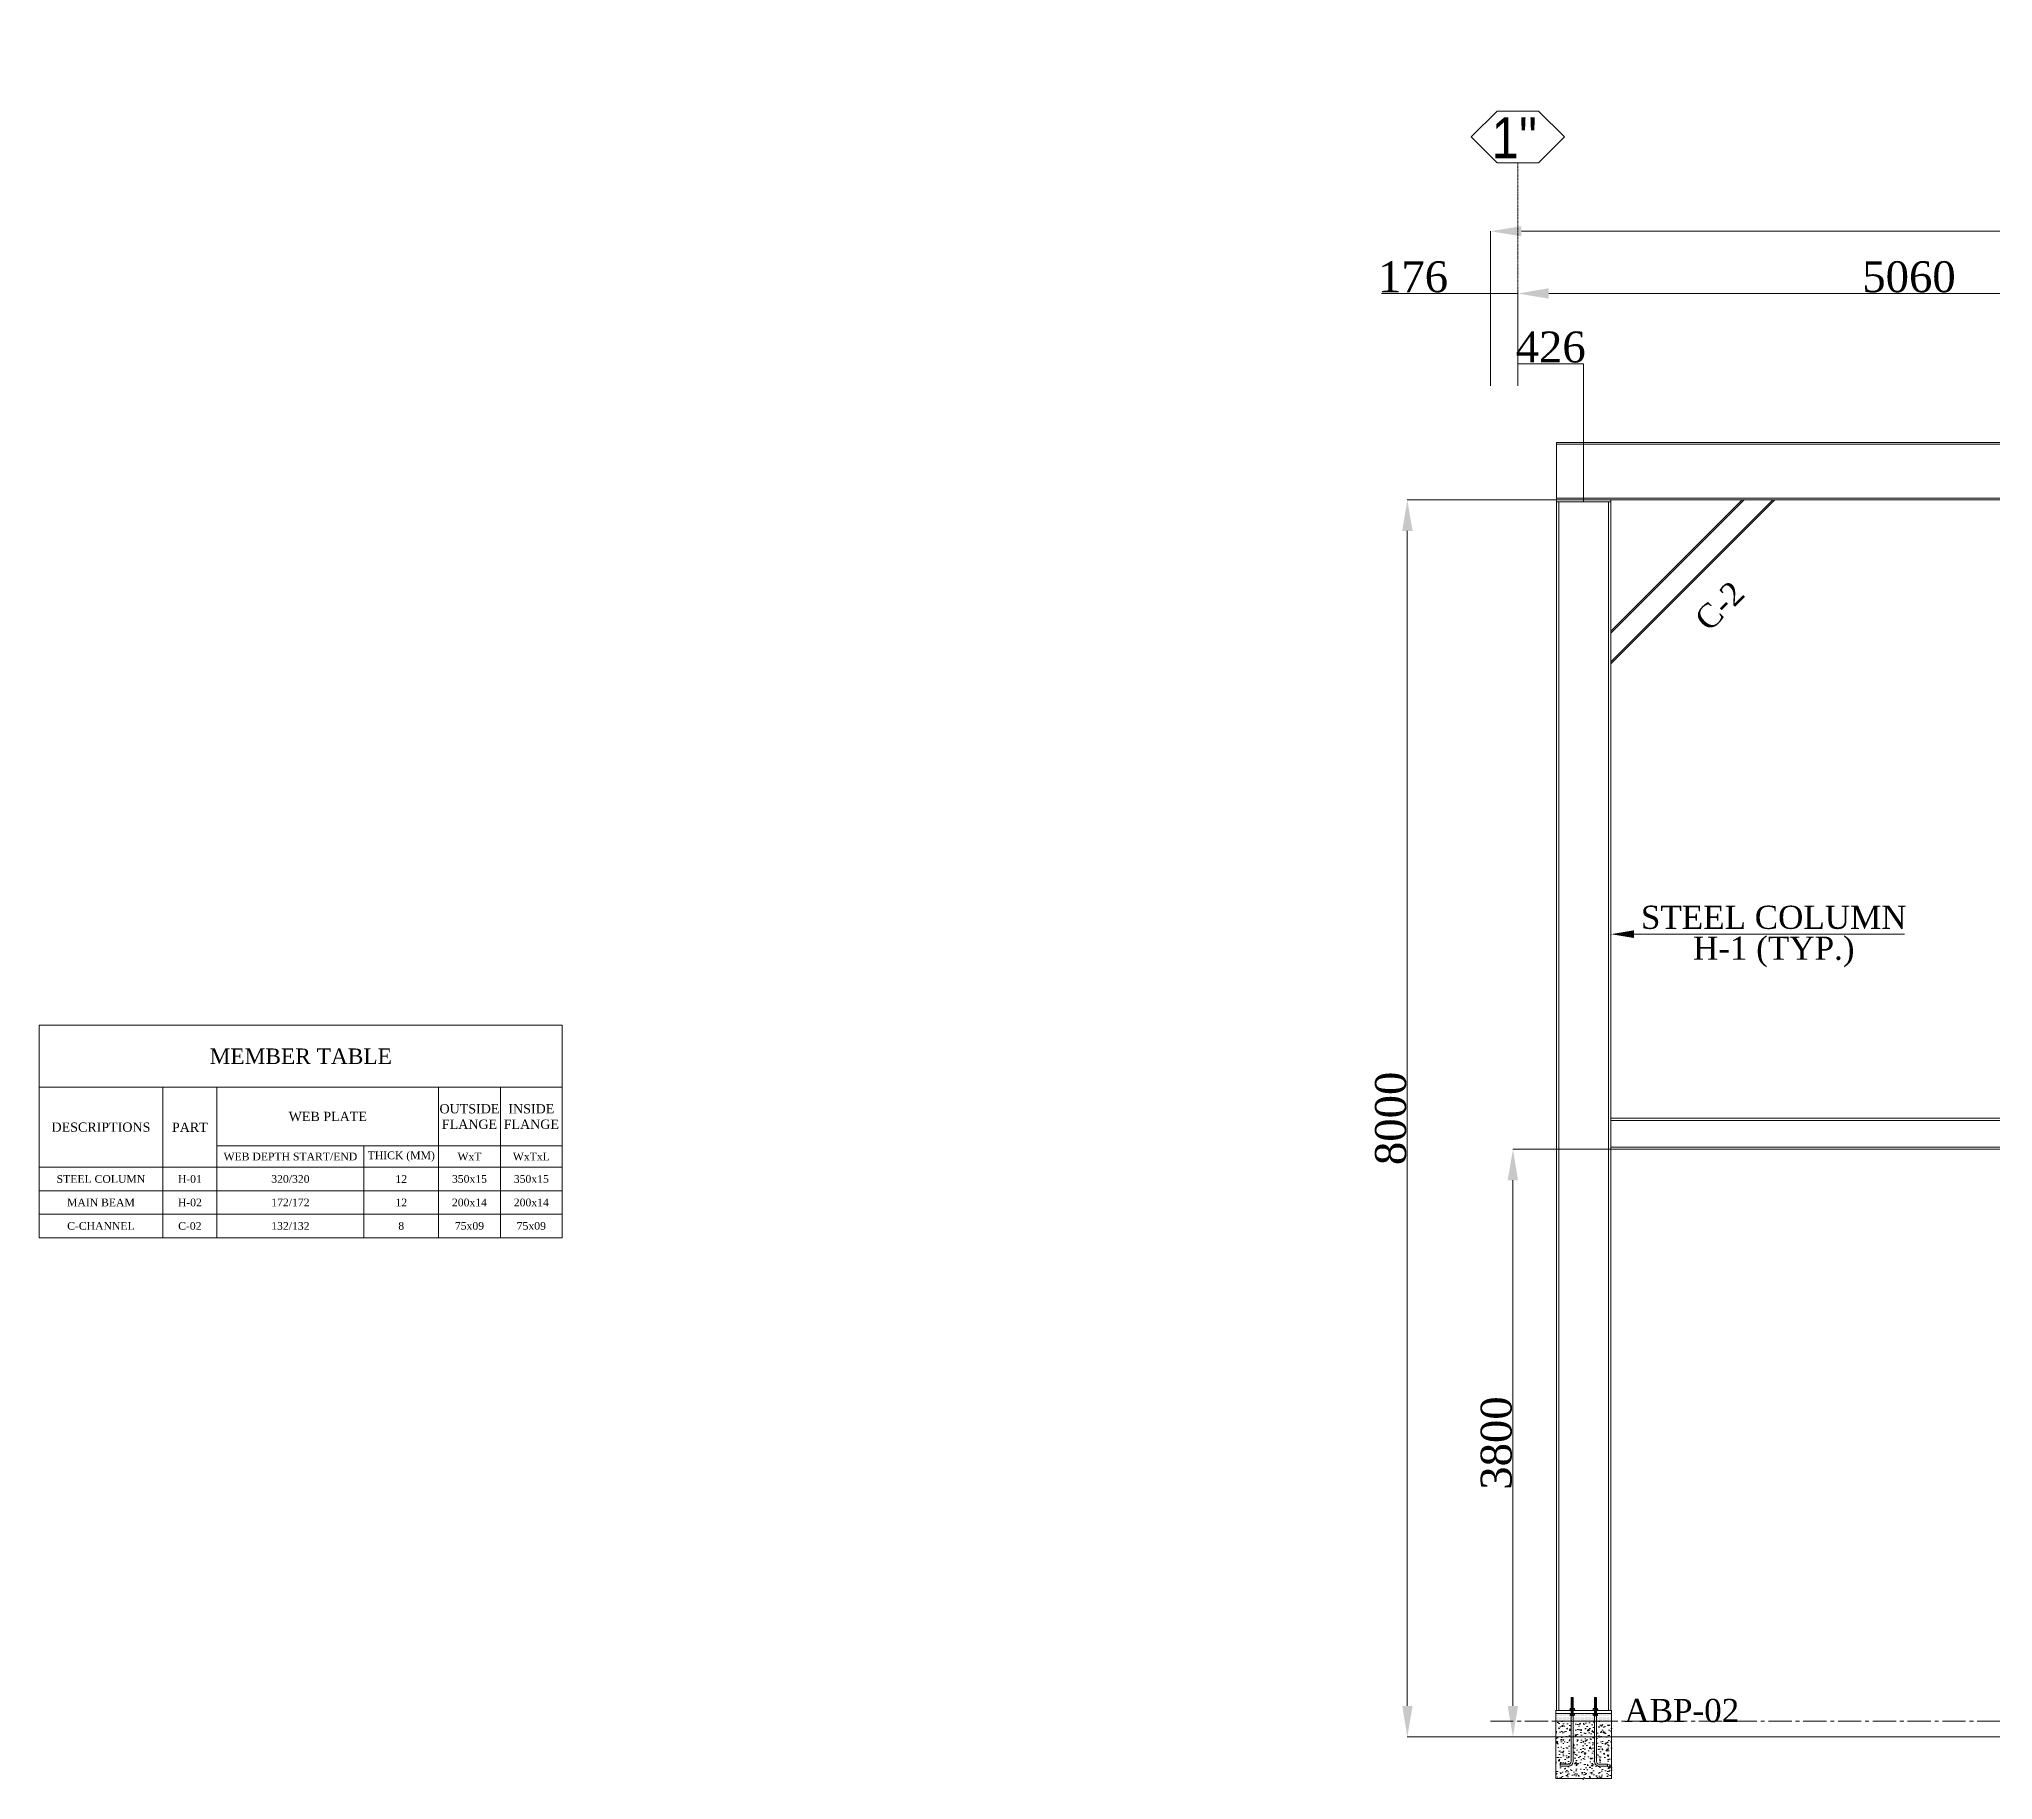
# Model space of a CAD drawing. Header units: millimetres. Extents: x 0 to 13151789, y -1482478 to 0.
# Drawn here: x 12760526 to 12773160, y -1357256 to -1345996 of the extents above; entities that cross this region are included whole.
import ezdxf
from ezdxf.entities.mleader import LeaderData, LeaderLine
from ezdxf.math import Vec2, Vec3

# ---------------------------------------------------------------- set-up
doc = ezdxf.new("R2010")
doc.units = ezdxf.units.MM
doc.header["$LTSCALE"] = 0.4
doc.header["$MEASUREMENT"] = 0
doc.header["$PDMODE"] = 66
for name, pattern in [('CENTER', [2, 1.25, -0.25, 0.25, -0.25]), ('CENTER2', [1.125, 0.75, -0.125, 0.125, -0.125]), ('XKITLINE03', [6, 3, -1, 1, -1])]:
    doc.linetypes.add(name, pattern=pattern)
doc.layers.get('0').update_dxf_attribs({"lineweight": 0})
doc.layers.get('Defpoints').update_dxf_attribs({"lineweight": 0})
for name, color, linetype, lineweight in [('2', 3, 'Continuous', 0), ('Bolt', 255, 'Continuous', 0), ('Grid', 202, 'CENTER', 0), ('GRIDDIM', 6, 'Continuous', 0), ('Layer 1', 7, 'Continuous', 0), ('MISCEL', 7, 'Continuous', 0), ('Other object type', 1, 'Continuous', 0), ('Outer Line', 1, 'Continuous', 0)]:
    doc.layers.add(name, color=color, linetype=linetype, lineweight=lineweight)
doc.styles.add('ARIAL_', font='arial.ttf')
doc.styles.add('style2', font='ARIALN.TTF')
doc.styles.add('TNROMAN', font='times.ttf')
doc.dimstyles.new('shahid', dxfattribs={"dimtxt": 37.0005, "dimasz": 20, "dimexe": 8, "dimexo": 10, "dimgap": 5, "dimtad": 3, "dimdec": 0, "dimrnd": 1, "dimzin": 0, "dimdsep": 46, "dimtxsty": 'style2', "dimcen": 0.09, "dimclrt": 1, "dimadec": 0, "dimazin": 0, "dimtfac": 1, "dimtdec": 0, "dimtix": 1, "dimtmove": 1, "dimatfit": 3, "dimfxl": 1, "dimtolj": 1, "dimtzin": 0, "dimlwd": 5, "dimlwe": 5, "dimarcsym": 0})

# ---------------------------------------------------------------- blocks, each defined once
blk = doc.blocks.new('*T94')
at = {"color": 0, "linetype": 'ByBlock', "lineweight": -2, "transparency": 16777216}
for p, q in [((0, 0), (3383, 0)), ((0, 0), (0, -1374)), ((3383, 0), (3383, -1374)), ((0, -400), (3383, -400)), ((800, -400), (800, -1374)), ((1150, -400), (1150, -1374)), ((2583, -400), (2583, -1374)), ((2983, -400), (2983, -1374)), ((1150, -780), (3383, -780)), ((2100, -780), (2100, -1374)), ((0, -918), (3383, -918)), ((0, -1070), (3383, -1070)), ((0, -1222), (3383, -1222)), ((0, -1374), (3383, -1374))]:
    blk.add_line(p, q, dxfattribs=at)
at = {"color": 7, "lineweight": 0, "transparency": 16777216, "attachment_point": 5, "style": 'TNROMAN'}
for s, insert, char_height, width in [('MEMBER TABLE ', (1692, -200), 100, 3364.65), ('DESCRIPTIONS', (400, -659), 60, 781.55), ('PART', (975, -659), 60, 331.55), ('WEB PLATE', (1867, -590), 60, 1414.65), ('OUTSIDE FLANGE', (2783, -590), 60, 381.55), ('INSIDE FLANGE', (3183, -590), 60, 381.55), ('WEB DEPTH START/END', (1625, -849), 50, 931.55), ('THICK (MM)', (2342, -849), 50, 464.65), ('WxT', (2783, -849), 50, 381.55), ('WxTxL', (3183, -849), 50, 381.55), ('STEEL COLUMN', (400, -994), 50, 781.55), ('H-01', (975, -994), 50, 331.55), ('\\A1;320/320 ', (1625, -994), 50, 931.55), ('12', (2342, -994), 50, 464.65), ('350x15', (2783, -994), 50, 381.55), ('350x15', (3183, -994), 50, 381.55), ('MAIN BEAM ', (400, -1146), 50, 781.55), ('H-02', (975, -1146), 50, 331.55), ('\\A1;172/172 ', (1625, -1146), 50, 931.55), ('12', (2342, -1146), 50, 464.65), ('200x14', (2783, -1146), 50, 381.55), ('200x14', (3183, -1146), 50, 381.55), ('C-CHANNEL ', (400, -1298), 50, 781.55), ('C-02', (975, -1298), 50, 331.55), ('\\A1;132/132 ', (1625, -1298), 50, 931.55), ('8', (2342, -1298), 50, 464.65), ('75x09', (2783, -1298), 50, 381.55), ('75x09', (3183, -1298), 50, 381.55)]:
    blk.add_mtext(s, dxfattribs=dict(at, insert=insert, char_height=char_height, width=width))
blk = doc.blocks.new('*D171')
at = {"layer": 'Defpoints', "color": 0, "lineweight": 0, "transparency": 16777216}
for p in [(12770056, -1353177), (12771241, -1353177), (12771241, -1356977)]:
    blk.add_point(p, dxfattribs=at)
at = {"layer": 'Layer 1', "color": 8, "lineweight": 5, "transparency": 16777216}
for p, q in [((12771241, -1353177), (12770056, -1353177)), ((12770056, -1356777), (12770056, -1353377)), ((12771241, -1356977), (12770056, -1356977))]:
    blk.add_line(p, q, dxfattribs=at)
at = {"layer": 'Layer 1', "color": 8, "lineweight": 0, "transparency": 16777216}
for points in [[(12770022, -1353377), (12770089, -1353377), (12770056, -1353177)], [(12770022, -1356777), (12770089, -1356777), (12770056, -1356977)]]:
    blk.add_solid(points, dxfattribs=at)
at = {"layer": 'Layer 1', "color": 2, "lineweight": 0, "transparency": 16777216, "insert": (12769949, -1355077), "char_height": 200, "attachment_point": 5, "rotation": 90, "style": 'TNROMAN'}
blk.add_mtext('\\A1;3800', dxfattribs=at)
blk = doc.blocks.new('*D172')
at = {"layer": 'Defpoints', "color": 0, "lineweight": 0, "transparency": 16777216}
for p in [(12770746, -1348977), (12769373, -1356977), (12770746, -1356977)]:
    blk.add_point(p, dxfattribs=at)
at = {"layer": 'Layer 1', "color": 8, "lineweight": 5, "transparency": 16777216}
for p, q in [((12770746, -1348977), (12769373, -1348977)), ((12769373, -1349177), (12769373, -1356777)), ((12770746, -1356977), (12769373, -1356977))]:
    blk.add_line(p, q, dxfattribs=at)
at = {"layer": 'Layer 1', "color": 8, "lineweight": 0, "transparency": 16777216}
for points in [[(12769340, -1349177), (12769407, -1349177), (12769373, -1348977)], [(12769340, -1356777), (12769407, -1356777), (12769373, -1356977)]]:
    blk.add_solid(points, dxfattribs=at)
at = {"layer": 'Layer 1', "color": 2, "lineweight": 0, "transparency": 16777216, "insert": (12769266, -1352977), "char_height": 200, "attachment_point": 5, "rotation": 90, "style": 'TNROMAN'}
blk.add_mtext('\\A1;8000', dxfattribs=at)
blk = doc.blocks.new('*D173')
at = {"layer": 'Defpoints', "color": 0, "lineweight": 0, "transparency": 16777216}
for p in [(12775147, -1347642), (12770087, -1348238), (12775147, -1348238)]:
    blk.add_point(p, dxfattribs=at)
at = {"layer": 'Layer 1', "color": 8, "lineweight": 5, "transparency": 16777216}
for p, q in [((12770087, -1348238), (12770087, -1347642)), ((12770287, -1347642), (12774947, -1347642)), ((12775147, -1348238), (12775147, -1347642))]:
    blk.add_line(p, q, dxfattribs=at)
at = {"layer": 'Layer 1', "color": 8, "lineweight": 0, "transparency": 16777216}
for points in [[(12770287, -1347608), (12770287, -1347675), (12770087, -1347642)], [(12774947, -1347608), (12774947, -1347675), (12775147, -1347642)]]:
    blk.add_solid(points, dxfattribs=at)
at = {"layer": 'Layer 1', "color": 2, "lineweight": 0, "transparency": 16777216, "insert": (12772617, -1347535), "char_height": 200, "attachment_point": 5, "style": 'TNROMAN'}
blk.add_mtext('\\A1;5060', dxfattribs=at)
blk = doc.blocks.new('*D180')
at = {"layer": 'Defpoints', "color": 0, "lineweight": 0, "transparency": 16777216}
for p in [(12812407, -1347239), (12769911, -1348238), (12812407, -1348238)]:
    blk.add_point(p, dxfattribs=at)
at = {"layer": 'Layer 1', "color": 8, "lineweight": 5, "transparency": 16777216}
for p, q in [((12769911, -1348238), (12769911, -1347239)), ((12770111, -1347239), (12812207, -1347239)), ((12812407, -1348238), (12812407, -1347239))]:
    blk.add_line(p, q, dxfattribs=at)
at = {"layer": 'Layer 1', "color": 8, "lineweight": 0, "transparency": 16777216}
for points in [[(12770111, -1347206), (12770111, -1347272), (12769911, -1347239)], [(12812207, -1347206), (12812207, -1347272), (12812407, -1347239)]]:
    blk.add_solid(points, dxfattribs=at)
at = {"layer": 'Layer 1', "color": 2, "lineweight": 0, "transparency": 16777216, "insert": (12791159, -1347129), "char_height": 200, "attachment_point": 5, "style": 'TNROMAN'}
blk.add_mtext('\\A1;LENGTH : 42496 O/O OF STEEL LINE ', dxfattribs=at)
blk = doc.blocks.new('*D183')
at = {"layer": 'Defpoints', "color": 0, "lineweight": 0, "transparency": 16777216}
for p in [(12769911, -1347642), (12769911, -1348238), (12770087, -1348238)]:
    blk.add_point(p, dxfattribs=at)
at = {"layer": 'Layer 1', "color": 8, "lineweight": 5, "transparency": 16777216}
for p, q in [((12769206, -1347642), (12769911, -1347642)), ((12769911, -1348238), (12769911, -1347642)), ((12770087, -1347642), (12769911, -1347642)), ((12770087, -1347642), (12769911, -1347642)), ((12770087, -1348238), (12770087, -1347642))]:
    blk.add_line(p, q, dxfattribs=at)
at = {"layer": 'Layer 1', "color": 2, "lineweight": 0, "transparency": 16777216, "insert": (12769410, -1347535), "char_height": 200, "attachment_point": 5, "style": 'TNROMAN'}
blk.add_mtext('\\A1;176', dxfattribs=at)
blk = doc.blocks.new('*D232')
at = {"layer": 'Defpoints', "color": 0, "lineweight": 0, "transparency": 16777216}
for p in [(12770513, -1348096), (12770087, -1348238), (12770513, -1348989)]:
    blk.add_point(p, dxfattribs=at)
at = {"layer": 'Layer 1', "color": 8, "lineweight": 5, "transparency": 16777216}
for p, q in [((12770087, -1348238), (12770087, -1348096)), ((12770087, -1348096), (12770513, -1348096)), ((12770513, -1348989), (12770513, -1348096))]:
    blk.add_line(p, q, dxfattribs=at)
at = {"layer": 'Layer 1', "color": 2, "lineweight": 0, "transparency": 16777216, "insert": (12770300, -1347989), "char_height": 200, "attachment_point": 5, "style": 'TNROMAN'}
blk.add_mtext('\\A1;426', dxfattribs=at)

msp = doc.modelspace()

# ---------------------------------------------------------------- hatches: boundary and pattern name
at = {"layer": 'Bolt', "linetype": 'Continuous', "lineweight": 0, "ltscale": 20}
h = msp.add_hatch(dxfattribs=at)
h.set_pattern_fill('DOTS', color=4, scale=120)
h.set_pattern_definition([(0, (5165252.558, -2042214.285), (3.75, 7.5), [0, -7.5])])
h.paths.add_polyline_path([(12770446, -1356838.1), (12770437.9, -1356838.1), (12770438.8, -1356838, -0.1443782), (12770432.7, -1356835.9), (12770432.7, -1356827.3), (12770446, -1356827), (12770446, -1356826.5), (12770334.3, -1356826.5), (12770334.3, -1356876.5), (12770446, -1356876.5)])
h.paths.add_polyline_path([(12770426.1, -1356836.9, -0.0762137), (12770425.3, -1356835.9)], flags=16)
h.paths.add_polyline_path([(12770582.7, -1356838.1), (12770577.1, -1356838.1), (12770576.2, -1356837, -0.0858055), (12770575.3, -1356835.9), (12770575.3, -1356827.6), (12770582.7, -1356827.6), (12770582.7, -1356826.5), (12770446, -1356826.5), (12770446, -1356827.6), (12770453.4, -1356827.6), (12770453.4, -1356835.9, -0.0858055), (12770452.5, -1356837), (12770451.6, -1356838.1), (12770446, -1356838.1), (12770446, -1356876.5), (12770582.7, -1356876.5)])
h.paths.add_polyline_path([(12770694.3, -1356826.5), (12770596, -1356826.5), (12770596, -1356827.6), (12770603.4, -1356827.6), (12770603.4, -1356835.9, -0.0762137), (12770602.6, -1356836.9), (12770601.7, -1356838.1), (12770596, -1356838.1), (12770596, -1356876.5), (12770694.3, -1356876.5)])
at = {"layer": 'Other object type', "lineweight": 0, "transparency": 33554526}
h = msp.add_hatch(dxfattribs=at)
h.set_pattern_fill('AR-CONC', color=255, scale=10)
h.set_pattern_definition([(50, (5163788.34, -2040256.49), (71.72601826, -6.2752135), [7.5, -82.5]), (355, (5163788.34, -2040256.49), (-13.87513336, 75.2192134), [6, -66]), (100.4514445, (5163794.315, -2040257.016), (57.8508847, 68.9439991), [6.3740192, -70.1142112]), (46.1842, (5163788.34, -2040236.49), (106.7241331, -16.5519281), [11.25, -123.75]), (96.6356355, (5163797.23, -2040237.87), (93.4661946, 97.4118601), [9.5610342, -105.171376]), (351.184164, (5163788.34, -2040236.49), (93.4661945, 97.41186), [9, -99.0000001]), (21, (5163798.34, -2040241.49), (59.6907052, -40.26188907), [7.5, -82.5]), (326, (5163798.34, -2040241.49), (24.3315332, 72.5150045), [6, -66]), (71.4514447, (5163803.31, -2040244.85), (84.0222377, 32.2531153), [6.374019, -70.1142112]), (37.5, (5163788.338, -2040256.493), (1.21598553, 33.28938538), [0, -65.2, 0, -67, 0, -66.25]), (7.5, (5163788.34, -2040256.493), (26.30695374, 39.44117119), [0, -38.2, 0, -63.7, 0, -25.25]), (327.5, (5163766.038, -2040256.493), (53.38224362, -2.25548717), [0, -25, 0, -78, 0, -103.5]), (317.5, (5163756.04, -2040256.493), (58.31861693, 10.01049823), [0, -32.5, 0, -51.8, 0, -73.5])])
h.paths.add_polyline_path([(12770582.7, -1356876.5), (12770446, -1356876.5), (12770446, -1357135.3, -0.4142167), (12770413.4, -1357167.9), (12770362.3, -1357167.9), (12770362.3, -1357154.7), (12770413.4, -1357154.7, 0.4142179), (12770432.7, -1357135.3), (12770432.7, -1356876.5), (12770334.3, -1356876.5), (12770334.3, -1357247.2), (12770507.4, -1357247.2), (12770510.6, -1357255.9), (12770517.1, -1357238.4), (12770520.2, -1357247.2), (12770694.3, -1357247.2), (12770694.3, -1356876.5), (12770596, -1356876.5), (12770596, -1357135.3, 0.4142093), (12770615.3, -1357154.7), (12770666.4, -1357154.7), (12770666.4, -1357167.9), (12770615.3, -1357167.9, -0.4142104), (12770582.7, -1357135.3)])

# ---------------------------------------------------------------- linework, layer by layer
at = {"lineweight": 0, "ltscale": 0.0025}
msp.add_solid([(12770839.3, -1351760.6), (12770689.3, -1351785.6), (12770839.3, -1351810.6)], dxfattribs=at)
at = {"layer": '2', "lineweight": 0}
for p, q in [((12770337.3, -1356806.5), (12770337.3, -1348976.5)), ((12770353.3, -1356806.5), (12770353.3, -1348988.5)), ((12770673.3, -1356806.5), (12770673.3, -1348988.5)), ((12770689.3, -1356806.5), (12770689.3, -1348976.5)), ((12770334.3, -1356806.5), (12770694.3, -1356806.5)), ((12770334.3, -1356806.5), (12770334.3, -1356826.5)), ((12770334.3, -1356826.5), (12770694.3, -1356826.5)), ((12770694.3, -1356806.5), (12770694.3, -1356826.5))]:
    msp.add_line(p, q, dxfattribs=at)
at = {"layer": '2', "lineweight": 0, "const_width": 5}
msp.add_lwpolyline([(12770694.3, -1356826.5), (12770334.3, -1356826.5), (12770334.3, -1356806.5), (12770694.3, -1356806.5)], close=True, dxfattribs=at)
at = {"layer": 'Bolt', "color": 4, "linetype": 'Continuous', "lineweight": 0, "ltscale": 20}
for p, q in [((12770425.5, -1356828.4), (12770425.5, -1356828.4)), ((12770427.1, -1356837.8), (12770427.1, -1356837.8)), ((12770430.2, -1356837.8), (12770430.2, -1356837.8)), ((12770433.3, -1356837.8), (12770433.3, -1356837.8)), ((12770436.4, -1356837.8), (12770436.4, -1356837.8)), ((12770453.6, -1356828.4), (12770453.6, -1356828.4)), ((12770589.6, -1356837.8), (12770589.6, -1356837.8))]:
    msp.add_line(p, q, dxfattribs=at)
at = {"layer": 'Grid', "linetype": 'XKITLINE03', "lineweight": 0}
msp.add_line((12770087.3, -1346797.1), (12770087.3, -1348238.5), dxfattribs=at)
at = {"layer": 'Grid', "linetype": 'XKITLINE03', "lineweight": 0, "ltscale": 350}
msp.add_lwpolyline([(12769954.2, -1346797.1), (12770220.5, -1346797.1), (12770388.3, -1346629.3), (12770220.5, -1346461.4), (12769954.2, -1346461.4), (12769786.4, -1346629.3)], close=True, dxfattribs=at)
at = {"layer": 'GRIDDIM', "lineweight": 0}
msp.add_line((12770337.3, -1348988.5), (12770689.3, -1348988.5), dxfattribs=at)
at = {"layer": 'MISCEL', "lineweight": 0}
for p, q in [((12770434.3, -1356722.5), (12770432.7, -1356724.1)), ((12770432.7, -1356724.1), (12770432.7, -1357135.3)), ((12770432.7, -1356725), (12770445.8, -1356724.8)), ((12770432.7, -1356728.4), (12770446, -1356728.2)), ((12770432.7, -1356735.7), (12770446, -1356735.5)), ((12770432.7, -1356742.9), (12770446, -1356742.7)), ((12770432.7, -1356750.2), (12770445.8, -1356750)), ((12770432.7, -1356757.4), (12770446, -1356757.2)), ((12770432.7, -1356764.7), (12770446, -1356764.5)), ((12770433.1, -1356724.8), (12770444.4, -1356724.6)), ((12770433.2, -1356732), (12770446, -1356731.8)), ((12770433.3, -1356739.3), (12770446, -1356739.1)), ((12770433.5, -1356746.6), (12770446, -1356746.3)), ((12770433.6, -1356753.8), (12770444.9, -1356753.6)), ((12770433.7, -1356761.1), (12770445, -1356760.9)), ((12770433.7, -1356768.3), (12770445, -1356768.1)), ((12770444.4, -1356722.5), (12770434.3, -1356722.5)), ((12770446, -1356724.1), (12770444.4, -1356722.5)), ((12770446, -1357135.3), (12770446, -1356724.1)), ((12770582.7, -1356724.1), (12770584.3, -1356722.5)), ((12770582.7, -1357135.3), (12770582.7, -1356724.1)), ((12770596, -1356757.4), (12770582.7, -1356757.2)), ((12770596, -1356764.7), (12770582.7, -1356764.5)), ((12770596, -1356725), (12770582.9, -1356724.8)), ((12770596.1, -1356728.4), (12770582.9, -1356728.2)), ((12770596.1, -1356735.7), (12770582.9, -1356735.5)), ((12770596.1, -1356750.2), (12770582.9, -1356750)), ((12770596.2, -1356742.9), (12770583, -1356742.7)), ((12770595, -1356761.1), (12770583.6, -1356760.9)), ((12770595, -1356768.3), (12770583.6, -1356768.1)), ((12770595.1, -1356732), (12770583.8, -1356731.8)), ((12770595.1, -1356739.3), (12770583.8, -1356739.1)), ((12770595.1, -1356753.8), (12770583.8, -1356753.6)), ((12770595.2, -1356726.6), (12770583.9, -1356726.4)), ((12770595.2, -1356746.6), (12770583.9, -1356746.4)), ((12770584.3, -1356722.5), (12770594.4, -1356722.5)), ((12770594.4, -1356722.5), (12770596, -1356724.1)), ((12770596, -1356724.1), (12770596, -1357135.3)), ((12770459.2, -1356804.8), (12770419.5, -1356804.8)), ((12770419.5, -1356806.5), (12770419.5, -1356804.8)), ((12770459.2, -1356806.5), (12770419.5, -1356806.5)), ((12770424.1, -1356804.8), (12770424.1, -1356806.5)), ((12770425.3, -1356795.9), (12770427, -1356793.8)), ((12770425.3, -1356795.9), (12770425.3, -1356804.3)), ((12770453.4, -1356804.3), (12770425.3, -1356804.3)), ((12770453.4, -1356827.6), (12770425.3, -1356827.6)), ((12770425.3, -1356835.9), (12770425.3, -1356827.6)), ((12770425.3, -1356835.9), (12770427, -1356838.1)), ((12770451.6, -1356793.8), (12770427, -1356793.8)), ((12770451.6, -1356838.1), (12770427, -1356838.1)), ((12770432.5, -1356794.6), (12770445.8, -1356794.4)), ((12770432.7, -1356773.9), (12770446, -1356773.7)), ((12770432.7, -1356781.2), (12770446, -1356780.9)), ((12770432.7, -1356790.3), (12770446, -1356790.1)), ((12770432.7, -1356792.2), (12770446, -1356792)), ((12770432.7, -1356801), (12770432.7, -1356809.9)), ((12770432.7, -1356818.9), (12770446, -1356818.7)), ((12770432.7, -1356820), (12770446, -1356819.8)), ((12770432.7, -1356827.3), (12770446, -1356827)), ((12770432.7, -1356835.9), (12770432.7, -1356827.6)), ((12770432.7, -1356834.5), (12770446, -1356834.3)), ((12770432.7, -1356842.4), (12770446, -1356842.2)), ((12770432.9, -1356797.1), (12770446.1, -1356796.9)), ((12770433.6, -1356770.3), (12770444.9, -1356770.1)), ((12770433.7, -1356777.5), (12770445, -1356777.3)), ((12770433.7, -1356784.8), (12770445, -1356784.6)), ((12770433.7, -1356786.7), (12770445, -1356786.5)), ((12770433.7, -1356799.3), (12770445, -1356799.1)), ((12770433.8, -1356813.1), (12770445.1, -1356812.9)), ((12770433.8, -1356823.6), (12770445.1, -1356823.4)), ((12770433.8, -1356830.9), (12770445.1, -1356830.7)), ((12770433.8, -1356838.1), (12770445.1, -1356837.9)), ((12770453.4, -1356795.9), (12770451.6, -1356793.8)), ((12770453.4, -1356835.9), (12770451.6, -1356838.1)), ((12770453.4, -1356804.3), (12770453.4, -1356795.9)), ((12770453.4, -1356827.6), (12770453.4, -1356835.9)), ((12770454.6, -1356804.8), (12770454.6, -1356806.5)), ((12770459.2, -1356806.5), (12770459.2, -1356804.8)), ((12770569.5, -1356804.8), (12770609.2, -1356804.8)), ((12770569.5, -1356806.5), (12770569.5, -1356804.8)), ((12770569.5, -1356806.5), (12770609.2, -1356806.5)), ((12770574.1, -1356804.8), (12770574.1, -1356806.5)), ((12770575.3, -1356795.9), (12770577.1, -1356793.8)), ((12770575.3, -1356804.3), (12770575.3, -1356795.9)), ((12770575.3, -1356804.3), (12770603.4, -1356804.3)), ((12770575.3, -1356827.6), (12770603.4, -1356827.6)), ((12770575.3, -1356827.6), (12770575.3, -1356835.9)), ((12770575.3, -1356835.9), (12770577.1, -1356838.1)), ((12770577.1, -1356793.8), (12770601.7, -1356793.8)), ((12770577.1, -1356838.1), (12770601.7, -1356838.1)), ((12770595.8, -1356797.1), (12770582.6, -1356796.9)), ((12770596, -1356773.9), (12770582.7, -1356773.7)), ((12770596, -1356781.2), (12770582.7, -1356780.9)), ((12770596, -1356790.3), (12770582.7, -1356790.1)), ((12770596, -1356792.2), (12770582.7, -1356792)), ((12770596, -1356818.9), (12770582.7, -1356818.7)), ((12770596, -1356820), (12770582.7, -1356819.8)), ((12770596, -1356827.3), (12770582.7, -1356827)), ((12770596, -1356834.5), (12770582.7, -1356834.3)), ((12770596, -1356842.4), (12770582.7, -1356842.2)), ((12770596.2, -1356794.6), (12770582.9, -1356794.4)), ((12770595, -1356777.5), (12770583.6, -1356777.3)), ((12770595, -1356784.8), (12770583.6, -1356784.6)), ((12770595, -1356786.7), (12770583.6, -1356786.5)), ((12770595, -1356799.3), (12770583.6, -1356799.1)), ((12770594.9, -1356813.1), (12770583.6, -1356812.9)), ((12770594.9, -1356823.6), (12770583.6, -1356823.4)), ((12770594.9, -1356830.9), (12770583.6, -1356830.7)), ((12770594.9, -1356838.1), (12770583.6, -1356837.9)), ((12770595.1, -1356770.3), (12770583.8, -1356770.1)), ((12770596, -1356801), (12770596, -1356809.9)), ((12770596, -1356835.9), (12770596, -1356827.6)), ((12770603.4, -1356795.9), (12770601.7, -1356793.8)), ((12770603.4, -1356835.9), (12770601.7, -1356838.1)), ((12770603.4, -1356795.9), (12770603.4, -1356804.3)), ((12770603.4, -1356835.9), (12770603.4, -1356827.6)), ((12770604.6, -1356804.8), (12770604.6, -1356806.5)), ((12770609.2, -1356806.5), (12770609.2, -1356804.8)), ((12770362.3, -1357167.9), (12770362.3, -1357154.7)), ((12770362.3, -1357154.7), (12770413.4, -1357154.7)), ((12770413.4, -1357167.9), (12770362.3, -1357167.9)), ((12770666.4, -1357154.7), (12770615.3, -1357154.7)), ((12770615.3, -1357167.9), (12770666.4, -1357167.9)), ((12770666.4, -1357167.9), (12770666.4, -1357154.7))]:
    msp.add_line(p, q, dxfattribs=at)
for centre, radius, start, end in [((12770429, -1356798.1), 4.3, 30.15902, 149.84098), ((12770429, -1356833.7), 4.3, 210.15902, 329.84098), ((12770439.3, -1356805.1), 11.3, 54.12444, 125.87556), ((12770439.3, -1356826.8), 11.3, 234.12444, 305.87556), ((12770449.7, -1356798.1), 4.3, 30.15902, 149.84098), ((12770449.7, -1356833.7), 4.3, 210.15902, 329.84098), ((12770579, -1356798.1), 4.3, 30.15902, 149.84098), ((12770579, -1356833.7), 4.3, 210.15902, 329.84098), ((12770589.3, -1356805.1), 11.3, 54.12444, 125.87556), ((12770589.3, -1356826.8), 11.3, 234.12444, 305.87556), ((12770599.7, -1356798.1), 4.3, 30.15902, 149.84098), ((12770599.7, -1356833.7), 4.3, 210.15902, 329.84098), ((12770413.4, -1357135.3), 32.6, 270, 0), ((12770413.4, -1357135.3), 19.3, 270, 0), ((12770615.3, -1357135.3), 32.6, 180, 270), ((12770615.3, -1357135.3), 19.3, 180, 270)]:
    msp.add_arc(centre, radius, start, end, dxfattribs=at)
at = {"layer": 'Other object type', "color": 4, "lineweight": 0}
for p, q in [((12770337.3, -1348606.5), (12812583.3, -1348606.5)), ((12770337.3, -1348606.5), (12770337.3, -1348976.5)), ((12770337.3, -1348616.5), (12812583.3, -1348616.5)), ((12770337.3, -1348966.5), (12812583.3, -1348966.5)), ((12770337.3, -1348976.5), (12812583.3, -1348976.5))]:
    msp.add_line(p, q, dxfattribs=at)
at = {"layer": 'Other object type', "color": 241, "lineweight": 0}
for p, q in [((12770689.3, -1350037.2), (12771750, -1348976.5)), ((12770689.3, -1350024.4), (12771737.3, -1348976.5)), ((12770689.3, -1349825), (12771537.9, -1348976.5)), ((12770689.3, -1349837.8), (12771550.6, -1348976.5)), ((12769911.3, -1356976.5), (12814074.1, -1356976.5))]:
    msp.add_line(p, q, dxfattribs=at)
at = {"layer": 'Other object type', "color": 0, "lineweight": 0}
msp.add_line((12770839.3, -1351785.6), (12772587.2, -1351785.6), dxfattribs=at)
at = {"layer": 'Other object type', "color": 241, "linetype": 'CENTER2', "lineweight": 0, "ltscale": 500}
msp.add_line((12812583.3, -1356876.5), (12769911.3, -1356876.5), dxfattribs=at)
at = {"layer": 'Other object type', "color": 255, "lineweight": 0, "transparency": 33554526}
msp.add_lwpolyline([(12770694.3, -1356876.5), (12770694.3, -1357247.2), (12770520.2, -1357247.2), (12770517.1, -1357238.4), (12770510.6, -1357255.9), (12770507.4, -1357247.2), (12770334.3, -1357247.2), (12770334.3, -1356876.5)], close=True, dxfattribs=at)
at = {"layer": 'Outer Line', "lineweight": 0}
for p, q in [((12774971.3, -1352976.5), (12770689.3, -1352976.5)), ((12774971.3, -1352990.5), (12770689.3, -1352990.5)), ((12774971.3, -1353162.5), (12770689.3, -1353162.5)), ((12774971.3, -1353176.5), (12770689.3, -1353176.5))]:
    msp.add_line(p, q, dxfattribs=at)
at = {"layer": 'Outer Line', "color": 0, "lineweight": 0}
for p, q in [((12770334.3, -1356826.5), (12770334.3, -1356876.5)), ((12770694.3, -1356826.5), (12770694.3, -1356876.5))]:
    msp.add_line(p, q, dxfattribs=at)

# ---------------------------------------------------------------- block references
msp.add_blockref('*T94', (12760525.6, -1352375.2))

# ---------------------------------------------------------------- texts
at = {"layer": 'Grid', "color": 2, "lineweight": 0, "style": 'ARIAL_', "width": 0.85}
msp.add_text("1''", height=264.41, dxfattribs=at).set_placement((12769918.7, -1346767))
at = {"layer": 'Outer Line', "color": 0, "lineweight": 0, "style": 'TNROMAN'}
msp.add_text('ABP-02', height=150, dxfattribs=at).set_placement((12770776.3, -1356881.9))

# ---------------------------------------------------------------- dimensions: what is measured, and where the dimension line sits
at = {"layer": 'Layer 1', "color": 0, "lineweight": 0}
dim = msp.add_linear_dim(base=(12812407.3, -1347239.1), p1=(12769911.3, -1348238.5), p2=(12812407.3, -1348238.5), text='LENGTH : <> O/O OF STEEL LINE ', dimstyle='shahid', override={"dimtxt": 200, "dimasz": 200, "dimexe": 0, "dimexo": 0, "dimtxsty": 'TNROMAN', "dimclrd": 8, "dimclre": 8, "dimclrt": 2}, dxfattribs=at)
dim.commit()
dim.dimension.update_dxf_attribs({"geometry": '*D180', "text_midpoint": (12791159.3, -1347129.3)})
at = {"layer": 'Layer 1', "color": 241, "lineweight": 0}
dim = msp.add_linear_dim(base=(12769911.3, -1347641.7), p1=(12770087.3, -1348238.5), p2=(12769911.3, -1348238.5), dimstyle='shahid', override={"dimtxt": 200, "dimasz": 200, "dimexe": 0, "dimexo": 0, "dimtxsty": 'TNROMAN', "dimclrd": 8, "dimclre": 8, "dimclrt": 2}, dxfattribs=at)
dim.commit()
dim.dimension.update_dxf_attribs({"geometry": '*D183', "text_midpoint": (12769409.9, -1347534.6), "dimtype": 160})
at = {"layer": 'Layer 1', "color": 0, "lineweight": 0}
for base, p2, picture, middle in [((12775147.3, -1347641.7), (12775147.3, -1348238.5), '*D173', (12772617.3, -1347534.9)), ((12770513.3, -1348095.9), (12770513.3, -1348988.5), '*D232', (12770300.3, -1347989.1))]:
    dim = msp.add_linear_dim(base=base, p1=(12770087.3, -1348238.5), p2=p2, dimstyle='shahid', override={"dimtxt": 200, "dimasz": 200, "dimexe": 0, "dimexo": 0, "dimtxsty": 'TNROMAN', "dimclrd": 8, "dimclre": 8, "dimclrt": 2}, dxfattribs=at)
    dim.commit()
    dim.dimension.update_dxf_attribs({"geometry": picture, "text_midpoint": middle})
for p1, p2, distance, picture, middle in [((12770746.1, -1348976.5), (12770746.1, -1356976.5), -1372.9, '*D172', (12769266.5, -1352976.5)), ((12771241.5, -1356976.5), (12771241.5, -1353176.5), 1185.9, '*D171', (12769948.8, -1355076.5))]:
    dim = msp.add_aligned_dim(p1=p1, p2=p2, distance=distance, dimstyle='shahid', override={"dimtxt": 200, "dimasz": 200, "dimexe": 0, "dimexo": 0, "dimtxsty": 'TNROMAN', "dimclrd": 8, "dimclre": 8, "dimclrt": 2}, dxfattribs=at)
    dim.commit()
    dim.dimension.update_dxf_attribs({"geometry": picture, "text_midpoint": middle})

# ---------------------------------------------------------------- leaders
at = {"layer": 'Outer Line', "color": 0, "lineweight": 0}
ml = msp.add_multileader_mtext('Standard', dxfattribs=at)
ml.set_content('C-2 ', color=7, style='TNROMAN')
ml.set_leader_properties(color=215)
ml.build(insert=Vec2(0, 0))
ml.multileader.update_dxf_attribs({"dogleg_length": 92.4, "arrow_head_size": 50})
ctx = ml.context
ctx.base_point, ctx.char_height, ctx.arrow_head_size, ctx.landing_gap_size, ctx.plane_origin, ctx.plane_x_axis, ctx.plane_y_axis = Vec3(12771246.3, -1349809.9), 150, 50, 50, Vec3(12823304.2, -1303788.5), Vec3(0.7071068, 0.7071068), Vec3(-0.7071068, 0.7071068)
ctx.text_align_type = 1
ctx.mtext.insert, ctx.mtext.text_direction, ctx.mtext.rotation, ctx.mtext.width, ctx.mtext.defined_height, ctx.mtext.alignment, ctx.mtext.line_spacing_factor, ctx.mtext.flow_direction = Vec3(12771338.8, -1349609), Vec3(0.7071068, 0.7071068), 0.7853982, 2692.609, 304.4, 2, 0.8, 5
ml = msp.add_multileader_mtext('Standard', dxfattribs=at)
ml.set_content('STEEL COLUMN \\PH-1 (TYP.)', color=7, style='TNROMAN')
ml.set_leader_properties(color=215)
ml.build(insert=Vec2(0, 0))
ml.multileader.update_dxf_attribs({"dogleg_length": 92.4, "arrow_head_size": 50})
ctx = ml.context
ctx.base_point, ctx.char_height, ctx.arrow_head_size, ctx.landing_gap_size, ctx.plane_origin = Vec3(12770861, -1351700), 150, 50, 50, Vec3(12841682.1, -1355805)
ctx.text_align_type = 1
ctx.mtext.insert, ctx.mtext.rotation, ctx.mtext.width, ctx.mtext.defined_height, ctx.mtext.alignment, ctx.mtext.line_spacing_factor, ctx.mtext.flow_direction = Vec3(12771742.3, -1351601.3), 6.2831853, 2692.609, 304.4, 2, 0.8, 5

doc.saveas('drawing.dxf')
